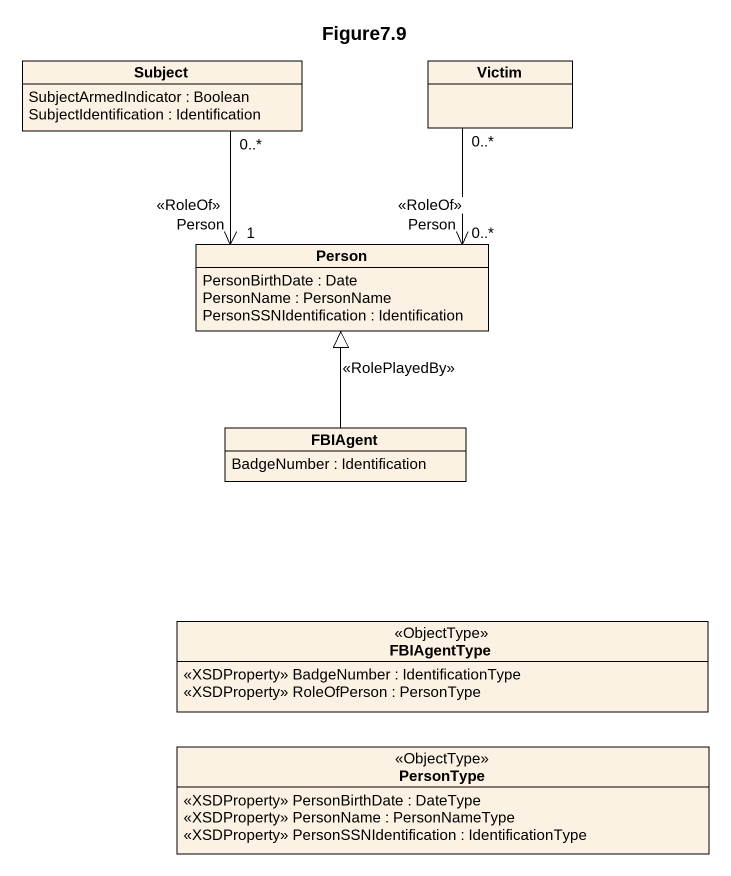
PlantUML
@startuml
title Figure7.9
hide circle
hide empty members
class Subject {
  SubjectArmedIndicator : Boolean
  SubjectIdentification : Identification
}
class Victim
class "Person" as Person_ {
  PersonBirthDate : Date
  PersonName : PersonName
  PersonSSNIdentification : Identification
}
class FBIAgent {
  BadgeNumber : Identification
}
class FBIAgentType <<ObjectType>> {
  <<XSDProperty>> BadgeNumber : IdentificationType
  <<XSDProperty>> RoleOfPerson : PersonType
}
class PersonType <<ObjectType>> {
  <<XSDProperty>> PersonBirthDate : DateType
  <<XSDProperty>> PersonName : PersonNameType
  <<XSDProperty>> PersonSSNIdentification : IdentificationType
}
Subject "0..*" --> "Person\n<<RoleOf>>\n1" Person_
Victim "0..*" --> "Person\n<<RoleOf>>\n0..*" Person_
FBIAgent -up-|> Person_ : <<RolePlayedBy>>
@enduml
